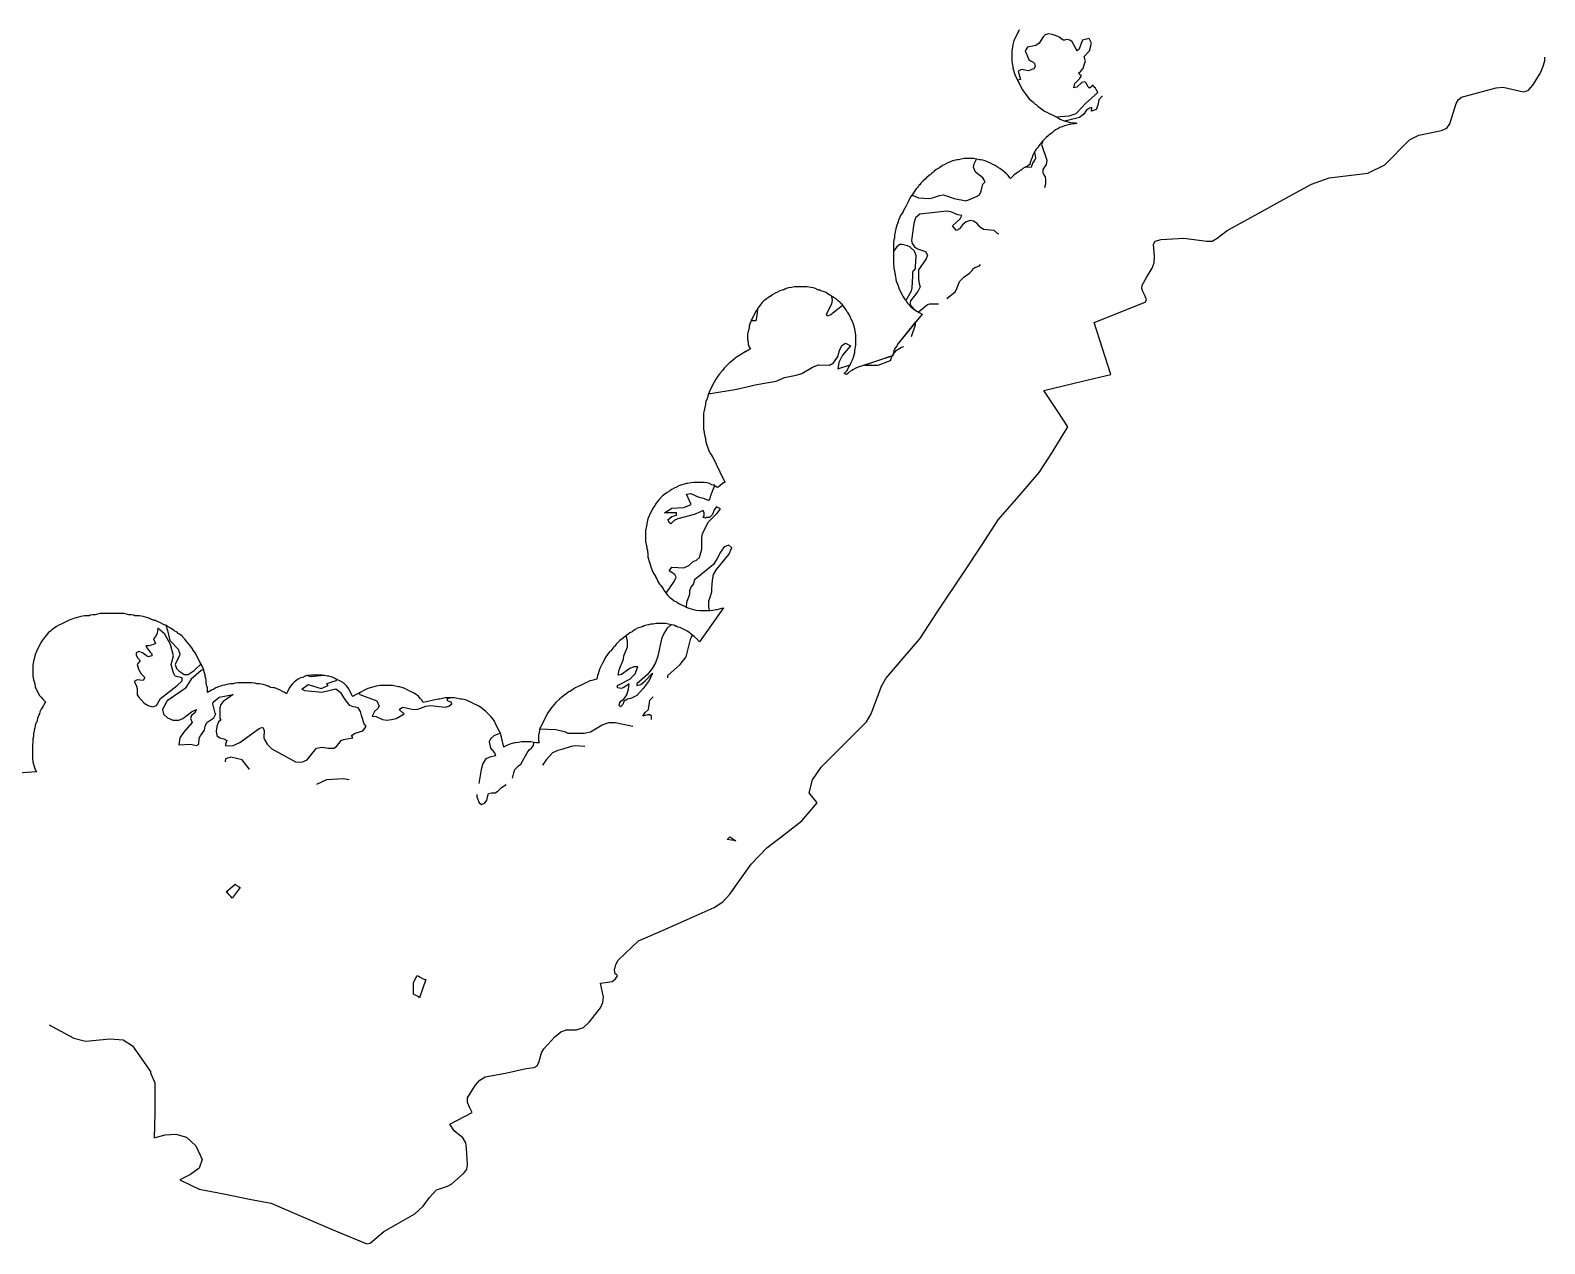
# Model space of a CAD drawing. Header units: metres. Extents: x 0 to 1325, y -1 to 773.
# Drawn here: x 158.11 to 183.96, y 135.17 to 155.89 of the extents above; entities that cross this region are included whole.
import ezdxf

# ---------------------------------------------------------------- set-up
doc = ezdxf.new("R2010")
doc.units = ezdxf.units.M

msp = doc.modelspace()

# ---------------------------------------------------------------- linework, layer by layer
at = {"layer": 'CUT'}
msp.add_lwpolyline([(174.99, 155.898), (174.97, 155.858), (174.95, 155.818), (174.93, 155.778), (174.91, 155.738), (174.89, 155.688), (174.88, 155.648), (174.88, 155.628), (174.87, 155.578), (174.86, 155.528), (174.86, 155.488), (174.86, 155.408), (174.86, 155.368), (174.87, 155.318), (174.88, 155.268), (174.88, 155.248), (174.89, 155.208), (174.9, 155.168), (174.92, 155.118), (174.94, 155.078), (174.96, 155.038), (174.98, 154.998), (175, 154.958), (175.02, 154.918), (175.04, 154.878), (175.06, 154.848), (175.12, 154.768), (175.16, 154.718), (175.19, 154.688), (175.23, 154.658), (175.24, 154.648), (175.25, 154.638), (175.26, 154.628), (175.28, 154.618), (175.31, 154.588), (175.35, 154.558), (175.39, 154.528), (175.42, 154.508), (175.46, 154.488), (175.5, 154.468), (175.54, 154.448), (175.62, 154.408), (175.66, 154.388), (175.69, 154.368), (175.74, 154.348), (175.8, 154.328), (175.84, 154.318), (175.9, 154.308), (175.93, 154.308), (175.95, 154.308), (175.97, 154.298), (175.93, 154.288), (175.91, 154.288), (175.86, 154.278), (175.84, 154.278), (175.76, 154.258), (175.72, 154.238), (175.68, 154.228), (175.65, 154.208), (175.61, 154.188), (175.58, 154.168), (175.56, 154.148), (175.55, 154.138), (175.52, 154.118), (175.48, 154.088), (175.45, 154.058), (175.39, 153.998), (175.35, 153.948), (175.32, 153.908), (175.31, 153.888), (175.3, 153.878), (175.28, 153.858), (175.26, 153.828), (175.24, 153.788), (175.22, 153.758), (175.21, 153.718), (175.19, 153.678), (175.19, 153.668), (175.18, 153.648), (175.17, 153.608), (175.17, 153.588), (175.16, 153.588), (175.13, 153.568), (175.09, 153.548), (175.05, 153.528), (175.02, 153.498), (175.01, 153.498), (174.99, 153.478), (174.98, 153.478), (174.97, 153.468), (174.94, 153.448), (174.9, 153.418), (174.87, 153.388), (174.86, 153.378), (174.84, 153.358), (174.83, 153.368), (174.8, 153.408), (174.77, 153.438), (174.74, 153.468), (174.7, 153.498), (174.66, 153.528), (174.62, 153.548), (174.61, 153.558), (174.58, 153.578), (174.54, 153.598), (174.5, 153.618), (174.46, 153.638), (174.41, 153.658), (174.37, 153.668), (174.33, 153.678), (174.31, 153.678), (174.26, 153.688), (174.21, 153.698), (174.17, 153.698), (174.09, 153.698), (174.05, 153.698), (174, 153.688), (173.95, 153.678), (173.93, 153.678), (173.85, 153.658), (173.8, 153.638), (173.76, 153.618), (173.72, 153.598), (173.68, 153.578), (173.65, 153.558), (173.62, 153.538), (173.61, 153.528), (173.57, 153.508), (173.53, 153.478), (173.53, 153.468), (173.51, 153.458), (173.5, 153.448), (173.49, 153.448), (173.48, 153.428), (173.47, 153.418), (173.46, 153.418), (173.45, 153.408), (173.44, 153.408), (173.44, 153.398), (173.41, 153.378), (173.38, 153.348), (173.35, 153.318), (173.33, 153.298), (173.32, 153.288), (173.31, 153.278), (173.29, 153.248), (173.28, 153.248), (173.27, 153.228), (173.26, 153.208), (173.23, 153.178), (173.17, 153.098), (173.16, 153.078), (173.14, 153.048), (173.11, 152.998), (173.09, 152.958), (173.05, 152.878), (173.03, 152.838), (173, 152.788), (173, 152.778), (172.97, 152.738), (172.95, 152.698), (172.93, 152.648), (172.92, 152.618), (172.9, 152.558), (172.89, 152.528), (172.87, 152.448), (172.86, 152.388), (172.86, 152.348), (172.86, 152.338), (172.85, 152.308), (172.84, 152.258), (172.84, 152.208), (172.84, 151.928), (172.84, 151.888), (172.85, 151.858), (172.85, 151.838), (172.85, 151.818), (172.86, 151.788), (172.86, 151.768), (172.87, 151.718), (172.87, 151.698), (172.88, 151.658), (172.88, 151.638), (172.89, 151.598), (172.91, 151.558), (172.91, 151.548), (172.92, 151.538), (172.92, 151.518), (172.93, 151.508), (172.94, 151.468), (172.96, 151.428), (172.98, 151.388), (173, 151.348), (173.02, 151.318), (173.04, 151.288), (173.06, 151.268), (173.08, 151.228), (173.11, 151.198), (173.14, 151.168), (173.19, 151.128), (173.23, 151.098), (173.25, 151.088), (173.28, 151.068), (173.33, 151.038), (172.92, 150.538), (172.9, 150.498), (172.87, 150.458), (172.85, 150.418), (172.84, 150.378), (172.83, 150.338), (172.83, 150.328), (172.24, 150.138), (172.2, 150.118), (172.16, 150.098), (172.13, 150.078), (172.09, 150.058), (172.06, 150.028), (172.04, 150.008), (172.02, 150.018), (172, 150.028), (172.02, 150.048), (172.05, 150.078), (172.07, 150.118), (172.09, 150.158), (172.1, 150.178), (172.12, 150.218), (172.14, 150.258), (172.16, 150.308), (172.17, 150.348), (172.18, 150.388), (172.18, 150.408), (172.19, 150.458), (172.2, 150.508), (172.2, 150.548), (172.2, 150.638), (172.2, 150.688), (172.19, 150.748), (172.18, 150.788), (172.17, 150.828), (172.16, 150.868), (172.14, 150.918), (172.12, 150.958), (172.1, 150.998), (172.08, 151.038), (172.06, 151.068), (172.05, 151.078), (172.03, 151.118), (172, 151.158), (171.97, 151.198), (171.94, 151.228), (171.93, 151.238), (171.9, 151.268), (171.87, 151.298), (171.83, 151.318), (171.8, 151.338), (171.75, 151.368), (171.74, 151.378), (171.73, 151.378), (171.69, 151.408), (171.64, 151.428), (171.6, 151.438), (171.59, 151.448), (171.57, 151.448), (171.56, 151.458), (171.55, 151.458), (171.51, 151.478), (171.47, 151.488), (171.43, 151.498), (171.37, 151.508), (171.32, 151.508), (171.19, 151.508), (171.15, 151.508), (171.1, 151.498), (171.05, 151.488), (171.01, 151.478), (170.99, 151.468), (170.98, 151.468), (170.97, 151.458), (170.95, 151.458), (170.94, 151.448), (170.9, 151.438), (170.86, 151.418), (170.82, 151.398), (170.78, 151.378), (170.75, 151.348), (170.74, 151.348), (170.72, 151.328), (170.71, 151.328), (170.7, 151.318), (170.67, 151.298), (170.63, 151.268), (170.6, 151.238), (170.56, 151.188), (170.53, 151.148), (170.52, 151.128), (170.5, 151.098), (170.47, 151.048), (170.45, 151.008), (170.43, 150.968), (170.41, 150.928), (170.39, 150.878), (170.38, 150.838), (170.38, 150.818), (170.37, 150.778), (170.36, 150.748), (170.35, 150.698), (170.35, 150.658), (170.35, 150.608), (170.36, 150.568), (170.36, 150.528), (170.38, 150.478), (170.4, 150.448), (170.38, 150.438), (170.36, 150.418), (170.35, 150.418), (170.32, 150.398), (170.31, 150.398), (170.28, 150.378), (170.23, 150.348), (170.2, 150.328), (170.18, 150.318), (170.14, 150.288), (170.13, 150.278), (170.08, 150.238), (170.04, 150.208), (169.95, 150.118), (169.92, 150.078), (169.88, 150.028), (169.87, 150.018), (169.84, 149.978), (169.83, 149.958), (169.81, 149.928), (169.78, 149.878), (169.76, 149.838), (169.74, 149.798), (169.72, 149.758), (169.7, 149.718), (169.69, 149.688), (169.68, 149.678), (169.68, 149.668), (169.68, 149.658), (169.67, 149.648), (169.67, 149.638), (169.67, 149.628), (169.66, 149.608), (169.66, 149.598), (169.65, 149.568), (169.64, 149.558), (169.63, 149.518), (169.63, 149.498), (169.62, 149.448), (169.61, 149.398), (169.6, 149.348), (169.6, 149.308), (169.6, 149.128), (169.6, 149.078), (169.61, 149.028), (169.61, 149.008), (169.62, 148.958), (169.63, 148.918), (169.63, 148.898), (169.64, 148.858), (169.65, 148.818), (169.67, 148.758), (169.69, 148.708), (169.71, 148.668), (169.74, 148.628), (169.74, 148.618), (169.75, 148.608), (169.94, 148.218), (169.96, 148.178), (169.96, 148.168), (169.95, 148.168), (169.94, 148.158), (169.89, 148.118), (169.85, 148.088), (169.84, 148.078), (169.82, 148.088), (169.78, 148.118), (169.74, 148.128), (169.7, 148.148), (169.66, 148.158), (169.61, 148.168), (169.57, 148.168), (169.47, 148.168), (169.43, 148.168), (169.38, 148.158), (169.33, 148.148), (169.31, 148.148), (169.23, 148.128), (169.18, 148.108), (169.14, 148.088), (169.1, 148.068), (169.06, 148.048), (169.03, 148.028), (169.02, 148.018), (168.98, 147.998), (168.94, 147.968), (168.9, 147.938), (168.84, 147.878), (168.81, 147.838), (168.78, 147.798), (168.76, 147.758), (168.75, 147.748), (168.73, 147.718), (168.71, 147.678), (168.69, 147.638), (168.67, 147.598), (168.65, 147.548), (168.63, 147.468), (168.63, 147.448), (168.62, 147.398), (168.61, 147.348), (168.61, 147.308), (168.61, 147.198), (168.61, 147.158), (168.62, 147.108), (168.63, 147.068), (168.63, 147.058), (168.63, 147.028), (168.64, 147.008), (168.64, 146.998), (168.65, 146.938), (168.65, 146.898), (168.66, 146.858), (168.67, 146.818), (168.68, 146.788), (168.7, 146.728), (168.71, 146.698), (168.73, 146.648), (168.75, 146.608), (168.78, 146.568), (168.78, 146.558), (168.81, 146.508), (168.82, 146.478), (168.85, 146.428), (168.87, 146.408), (168.89, 146.378), (168.91, 146.348), (168.92, 146.328), (168.95, 146.288), (168.99, 146.238), (169.02, 146.208), (169.06, 146.178), (169.1, 146.148), (169.14, 146.128), (169.15, 146.118), (169.18, 146.098), (169.22, 146.078), (169.26, 146.058), (169.3, 146.038), (169.35, 146.018), (169.43, 145.998), (169.47, 145.988), (169.53, 145.978), (169.58, 145.978), (169.67, 145.978), (169.71, 145.978), (169.76, 145.988), (169.81, 145.998), (169.83, 145.998), (169.87, 146.008), (169.91, 146.018), (169.94, 146.028), (169.53, 145.448), (169.51, 145.468), (169.5, 145.478), (169.44, 145.538), (169.39, 145.578), (169.35, 145.608), (169.32, 145.628), (169.28, 145.648), (169.24, 145.668), (169.2, 145.688), (169.16, 145.698), (169.15, 145.708), (169.13, 145.708), (169.12, 145.718), (169.11, 145.718), (169.09, 145.728), (169.05, 145.738), (169, 145.748), (168.95, 145.758), (168.91, 145.758), (168.83, 145.758), (168.79, 145.758), (168.74, 145.748), (168.7, 145.748), (168.66, 145.738), (168.62, 145.728), (168.59, 145.718), (168.58, 145.718), (168.57, 145.708), (168.55, 145.708), (168.54, 145.698), (168.51, 145.688), (168.47, 145.678), (168.43, 145.658), (168.39, 145.628), (168.38, 145.618), (168.34, 145.598), (168.31, 145.578), (168.27, 145.548), (168.26, 145.538), (168.21, 145.498), (168.17, 145.468), (168.11, 145.408), (168.08, 145.368), (168.07, 145.358), (168.05, 145.338), (168.04, 145.318), (168.01, 145.288), (168, 145.278), (167.99, 145.268), (167.96, 145.228), (167.93, 145.188), (167.91, 145.148), (167.89, 145.108), (167.87, 145.068), (167.85, 145.038), (167.83, 144.988), (167.82, 144.958), (167.8, 144.898), (167.79, 144.868), (167.78, 144.808), (167.77, 144.808), (167.73, 144.798), (167.69, 144.788), (167.66, 144.778), (167.62, 144.758), (167.59, 144.748), (167.53, 144.718), (167.51, 144.708), (167.49, 144.698), (167.45, 144.678), (167.42, 144.668), (167.37, 144.638), (167.37, 144.628), (167.35, 144.618), (167.32, 144.598), (167.31, 144.598), (167.28, 144.578), (167.24, 144.548), (167.23, 144.538), (167.18, 144.498), (167.14, 144.468), (167.08, 144.408), (167.05, 144.378), (167.01, 144.328), (166.98, 144.288), (166.95, 144.248), (166.93, 144.218), (166.91, 144.178), (166.89, 144.138), (166.87, 144.098), (166.85, 144.058), (166.83, 144.018), (166.81, 143.978), (166.8, 143.938), (166.79, 143.898), (166.78, 143.848), (166.78, 143.808), (166.78, 143.758), (166.79, 143.718), (166.77, 143.718), (166.75, 143.718), (166.7, 143.728), (166.65, 143.738), (166.61, 143.738), (166.53, 143.738), (166.49, 143.738), (166.44, 143.728), (166.39, 143.718), (166.37, 143.718), (166.33, 143.708), (166.29, 143.698), (166.24, 143.678), (166.2, 143.658), (166.19, 143.648), (166.16, 143.768), (166.15, 143.818), (166.14, 143.858), (166.13, 143.888), (166.11, 143.928), (166.09, 143.968), (166.07, 144.008), (166.05, 144.048), (166.03, 144.088), (166, 144.128), (165.97, 144.168), (165.94, 144.198), (165.91, 144.228), (165.88, 144.258), (165.83, 144.298), (165.79, 144.328), (165.76, 144.348), (165.72, 144.368), (165.68, 144.388), (165.64, 144.408), (165.6, 144.428), (165.55, 144.448), (165.51, 144.458), (165.47, 144.468), (165.45, 144.468), (165.4, 144.478), (165.35, 144.488), (165.31, 144.488), (165.23, 144.488), (165.19, 144.488), (165.14, 144.478), (165.09, 144.468), (165.07, 144.468), (164.81, 144.408), (164.79, 144.448), (164.76, 144.478), (164.73, 144.518), (164.7, 144.538), (164.66, 144.568), (164.62, 144.588), (164.54, 144.628), (164.5, 144.648), (164.45, 144.668), (164.41, 144.678), (164.39, 144.678), (164.34, 144.688), (164.29, 144.698), (164.25, 144.698), (164.12, 144.698), (164.07, 144.698), (164.01, 144.688), (163.97, 144.678), (163.93, 144.668), (163.87, 144.648), (163.82, 144.628), (163.79, 144.608), (163.75, 144.588), (163.67, 144.548), (163.62, 144.518), (163.61, 144.508), (163.6, 144.528), (163.58, 144.568), (163.56, 144.608), (163.54, 144.648), (163.51, 144.688), (163.48, 144.718), (163.45, 144.748), (163.41, 144.768), (163.37, 144.788), (163.33, 144.808), (163.29, 144.828), (163.24, 144.848), (163.2, 144.858), (163.18, 144.858), (163.13, 144.868), (163.08, 144.878), (163.04, 144.878), (162.95, 144.878), (162.9, 144.878), (162.84, 144.868), (162.8, 144.858), (162.76, 144.838), (162.72, 144.828), (162.68, 144.808), (162.64, 144.778), (162.61, 144.758), (162.58, 144.728), (162.55, 144.688), (162.53, 144.658), (162.51, 144.618), (162.49, 144.578), (162.48, 144.558), (162.45, 144.578), (162.41, 144.598), (162.37, 144.618), (162.33, 144.638), (162.28, 144.658), (162.25, 144.658), (162.21, 144.668), (162.19, 144.678), (162.17, 144.688), (162.16, 144.688), (162.12, 144.708), (162.08, 144.718), (162.02, 144.728), (161.99, 144.728), (161.97, 144.728), (161.94, 144.738), (161.89, 144.748), (161.85, 144.748), (161.69, 144.748), (161.65, 144.748), (161.6, 144.738), (161.57, 144.728), (161.55, 144.728), (161.52, 144.728), (161.46, 144.718), (161.42, 144.708), (161.38, 144.698), (161.32, 144.678), (161.27, 144.658), (161.24, 144.638), (161.2, 144.618), (161.13, 144.578), (161.13, 144.618), (161.13, 144.658), (161.12, 144.688), (161.11, 144.748), (161.11, 144.788), (161.1, 144.818), (161.09, 144.858), (161.09, 144.878), (161.08, 144.918), (161.06, 144.978), (161.04, 145.028), (161.02, 145.058), (161, 145.098), (160.98, 145.138), (160.96, 145.178), (160.95, 145.208), (160.92, 145.258), (160.9, 145.278), (160.88, 145.308), (160.88, 145.318), (160.86, 145.348), (160.83, 145.388), (160.82, 145.398), (160.78, 145.448), (160.75, 145.488), (160.69, 145.548), (160.65, 145.578), (160.63, 145.588), (160.61, 145.608), (160.6, 145.618), (160.57, 145.628), (160.56, 145.638), (160.5, 145.678), (160.45, 145.708), (160.41, 145.728), (160.37, 145.748), (160.33, 145.768), (160.29, 145.788), (160.26, 145.798), (160.25, 145.808), (160.24, 145.808), (160.23, 145.808), (160.22, 145.818), (160.21, 145.818), (160.2, 145.818), (160.18, 145.828), (160.17, 145.828), (160.16, 145.838), (160.11, 145.858), (160.03, 145.878), (159.97, 145.888), (159.92, 145.888), (159.91, 145.888), (159.89, 145.888), (159.87, 145.898), (159.86, 145.898), (159.83, 145.908), (159.82, 145.908), (159.8, 145.908), (159.79, 145.908), (159.75, 145.918), (159.7, 145.928), (159.66, 145.928), (159.34, 145.928), (159.3, 145.928), (159.25, 145.918), (159.21, 145.908), (159.2, 145.908), (159.18, 145.908), (159.17, 145.908), (159.14, 145.898), (159.13, 145.898), (159.11, 145.888), (159.09, 145.888), (159.08, 145.888), (159.03, 145.888), (158.97, 145.878), (158.89, 145.858), (158.86, 145.848), (158.83, 145.838), (158.77, 145.818), (158.71, 145.788), (158.63, 145.748), (158.59, 145.728), (158.55, 145.708), (158.51, 145.678), (158.47, 145.648), (158.46, 145.638), (158.45, 145.628), (158.41, 145.598), (158.38, 145.558), (158.35, 145.518), (158.33, 145.498), (158.31, 145.468), (158.29, 145.438), (158.27, 145.398), (158.25, 145.358), (158.23, 145.318), (158.21, 145.278), (158.19, 145.228), (158.16, 145.108), (158.15, 145.048), (158.15, 144.998), (158.15, 144.908), (158.15, 144.858), (158.16, 144.798), (158.17, 144.768), (158.18, 144.728), (158.19, 144.678), (158.2, 144.648), (158.22, 144.608), (158.24, 144.568), (158.26, 144.528), (158.29, 144.498), (158.32, 144.468), (158.35, 144.438), (158.37, 144.418), (158.36, 144.408), (158.33, 144.358), (158.32, 144.348), (158.32, 144.338), (158.29, 144.298), (158.27, 144.248), (158.26, 144.218), (158.25, 144.198), (158.25, 144.188), (158.24, 144.178), (158.24, 144.158), (158.23, 144.148), (158.23, 144.138), (158.22, 144.108), (158.22, 144.098), (158.21, 144.068), (158.2, 144.058), (158.19, 144.018), (158.19, 143.998), (158.18, 143.978), (158.17, 143.938), (158.17, 143.908), (158.16, 143.888), (158.16, 143.868), (158.16, 143.838), (158.16, 143.828), (158.15, 143.788), (158.14, 143.628), (158.14, 143.598), (158.14, 143.508), (158.14, 143.458), (158.15, 143.398), (158.16, 143.358), (158.17, 143.318), (158.19, 143.268), (158.21, 143.228), (157.82, 143.198)], dxfattribs=at)
for points in [[(170, 142.068), (170.03, 142.098), (170.05, 142.118), (170.15, 142.048), (170, 142.068)], [(161.45, 141.178), (161.6, 141.308), (161.62, 141.288), (161.66, 141.268), (161.69, 141.248), (161.55, 141.068), (161.53, 141.098), (161.5, 141.128), (161.47, 141.158), (161.45, 141.178)], [(164.71, 139.748), (164.73, 139.738), (164.76, 139.718), (164.8, 139.698), (164.84, 139.678), (164.86, 139.678), (164.75, 139.368), (164.73, 139.388), (164.69, 139.408), (164.65, 139.428), (164.65, 139.628), (164.71, 139.748)]]:
    msp.add_lwpolyline(points, close=True, dxfattribs=at)
at = {"layer": 'SCORE'}
for points in [[(176.25, 154.948), (176.19, 154.898), (176.16, 154.928), (176.14, 154.978), (176.11, 155.008), (176.06, 154.998), (175.97, 154.918), (175.92, 154.908), (175.94, 154.978), (176.02, 155.058), (176.05, 155.118), (176.03, 155.128), (176, 155.158), (176.04, 155.188), (176.08, 155.238), (176.1, 155.298), (176.12, 155.368), (176.11, 155.388), (176.11, 155.398), (176.1, 155.438), (176.19, 155.538), (176.22, 155.668), (176.18, 155.748), (176.07, 155.718), (176.05, 155.678), (176.01, 155.568), (175.98, 155.538), (175.96, 155.568), (175.89, 155.688), (175.85, 155.718), (175.8, 155.728), (175.76, 155.718), (175.74, 155.718), (175.67, 155.768), (175.61, 155.798), (175.55, 155.818), (175.49, 155.828), (175.43, 155.808), (175.4, 155.778), (175.33, 155.668), (175.27, 155.628), (175.13, 155.598), (175.09, 155.538), (175.15, 155.388), (175.18, 155.368), (175.22, 155.348), (175.25, 155.318), (175.26, 155.268), (175.24, 155.228), (175.14, 155.198), (175.03, 155.218), (174.97, 155.188), (175.01, 155.048), (174.96, 155.038), (174.98, 154.998), (175, 154.958), (175.02, 154.918), (175.04, 154.878), (175.06, 154.848), (175.12, 154.768), (175.16, 154.718), (175.19, 154.688), (175.23, 154.658), (175.24, 154.648), (175.25, 154.638), (175.26, 154.628), (175.28, 154.618), (175.31, 154.588), (175.35, 154.558), (175.39, 154.528), (175.42, 154.508), (175.46, 154.488), (175.5, 154.468), (175.54, 154.448), (175.62, 154.408), (175.84, 154.428), (175.96, 154.468), (176.06, 154.568), (176.12, 154.638), (176.33, 154.828), (176.31, 154.868), (176.29, 154.898), (176.27, 154.918), (176.25, 154.948)], [(183.96, 155.368), (183.96, 155.428)], [(183.76, 154.948), (183.88, 155.148)], [(183.88, 155.148), (183.93, 155.258)], [(183.93, 155.258), (183.96, 155.368)], [(182.96, 154.858), (183.13, 154.908)], [(183.13, 154.908), (183.25, 154.918)], [(183.25, 154.918), (183.6, 154.838)], [(183.68, 154.858), (183.76, 154.948)], [(176.41, 154.758), (176.4, 154.758), (176.35, 154.698), (176.33, 154.608), (176.3, 154.538), (176.22, 154.508), (176.23, 154.568), (176.19, 154.558), (176.13, 154.518), (176.09, 154.458), (176.02, 154.398), (175.77, 154.338), (175.8, 154.328), (175.84, 154.318), (175.9, 154.308), (175.93, 154.308), (175.95, 154.308), (175.97, 154.298), (175.93, 154.288), (175.91, 154.288), (175.86, 154.278), (175.84, 154.278), (175.76, 154.258), (175.72, 154.238), (175.68, 154.228), (175.65, 154.208), (175.61, 154.188), (175.58, 154.168), (175.56, 154.148), (175.55, 154.138), (175.52, 154.118), (175.48, 154.088), (175.45, 154.058), (175.4, 154.008), (175.39, 153.998), (175.37, 153.938), (175.46, 153.668), (175.45, 153.598), (175.39, 153.508), (175.39, 153.458), (175.41, 153.418), (175.43, 153.388), (175.44, 153.338), (175.44, 153.258), (175.42, 153.198)], [(182.34, 154.288), (182.45, 154.638)], [(182.45, 154.638), (182.49, 154.708)], [(182.49, 154.708), (182.54, 154.748)], [(182.54, 154.748), (182.96, 154.858)], [(183.6, 154.838), (183.68, 154.858)], [(181.65, 154.018), (181.81, 154.098)], [(181.81, 154.098), (182.2, 154.178)], [(182.2, 154.178), (182.29, 154.218)], [(182.29, 154.218), (182.34, 154.288)], [(181.23, 153.588), (181.65, 154.018)], [(173.95, 153.678), (173.93, 153.678), (173.85, 153.658), (173.8, 153.638), (173.76, 153.618), (173.72, 153.598), (173.68, 153.578), (173.65, 153.558), (173.62, 153.538), (173.61, 153.528), (173.57, 153.508), (173.53, 153.478), (173.53, 153.468), (173.51, 153.458), (173.5, 153.448), (173.49, 153.448), (173.48, 153.428), (173.47, 153.418), (173.46, 153.418), (173.45, 153.408), (173.44, 153.408), (173.44, 153.398), (173.41, 153.378), (173.38, 153.348), (173.35, 153.318), (173.33, 153.298), (173.32, 153.288), (173.31, 153.278), (173.29, 153.248), (173.28, 153.248), (173.27, 153.228), (173.26, 153.208), (173.23, 153.178), (173.17, 153.098), (173.16, 153.078), (173.18, 153.068), (173.27, 153.028), (173.45, 153.018), (173.51, 153.028), (173.63, 153.068), (173.69, 153.078), (173.73, 153.068), (173.88, 153.018), (174.08, 152.978), (174.26, 153.048), (174.31, 153.078), (174.34, 153.138), (174.37, 153.258), (174.41, 153.298), (174.37, 153.368), (174.24, 153.468), (174.21, 153.548), (174.22, 153.608), (174.26, 153.688), (174.21, 153.698), (174.17, 153.698), (174.09, 153.698), (174.05, 153.698), (174, 153.688), (173.95, 153.678)], [(175.21, 153.718), (175.19, 153.678), (175.19, 153.668), (175.18, 153.648), (175.17, 153.608), (175.17, 153.588), (175.16, 153.588), (175.13, 153.568), (175.09, 153.548), (175.2, 153.558), (175.22, 153.618), (175.25, 153.658), (175.27, 153.708), (175.26, 153.778), (175.25, 153.808), (175.24, 153.788), (175.22, 153.758), (175.21, 153.718)], [(180.94, 153.448), (181.23, 153.588)], [(179.98, 153.258), (180.28, 153.368)], [(180.28, 153.368), (180.94, 153.448)], [(179.55, 153.028), (179.98, 153.258)], [(179.07, 152.758), (179.55, 153.028)], [(174.64, 152.408), (174.62, 152.418), (174.56, 152.468), (174.38, 152.488), (174.32, 152.528), (174.27, 152.588), (174.21, 152.628), (174.15, 152.638), (174.08, 152.618), (174.02, 152.568), (173.97, 152.498), (173.92, 152.468), (173.85, 152.548), (173.98, 152.668), (174.01, 152.728), (173.94, 152.738), (173.82, 152.788), (173.75, 152.798), (173.29, 152.748), (173.22, 152.688), (173.19, 152.588), (173.15, 152.298), (173.16, 152.248), (173.2, 152.188), (173.25, 152.158), (173.39, 152.108), (173.42, 152.048), (173.4, 151.988), (173.27, 151.798), (173.27, 151.718), (173.27, 151.638), (173.28, 151.558), (173.3, 151.508), (173.26, 151.428), (173.13, 151.268), (173.12, 151.208), (173.16, 151.158), (173.19, 151.128), (173.25, 151.088), (173.27, 151.078), (173.42, 151.208), (173.46, 151.218), (173.6, 151.218), (173.61, 151.218)], [(178.54, 152.468), (179.07, 152.758)], [(177.28, 152.238), (177.31, 152.288)], [(177.31, 152.288), (177.41, 152.318)], [(177.41, 152.318), (177.8, 152.338)], [(177.8, 152.338), (178.19, 152.288)], [(178.19, 152.288), (178.28, 152.288)], [(178.28, 152.288), (178.37, 152.338)], [(178.37, 152.338), (178.54, 152.468)], [(173.22, 151.848), (173.23, 152.038), (173.2, 152.118), (173.12, 152.188), (173.08, 152.208), (172.99, 152.228), (172.95, 152.228), (172.9, 152.188), (172.84, 152.118), (172.84, 151.928), (172.84, 151.888), (172.85, 151.858), (172.85, 151.838), (172.85, 151.818), (172.86, 151.788), (172.86, 151.768), (172.87, 151.718), (172.87, 151.698), (172.88, 151.658), (172.88, 151.638), (172.89, 151.598), (172.91, 151.558), (172.91, 151.548), (172.92, 151.538), (172.92, 151.518), (172.93, 151.508), (172.94, 151.468), (172.96, 151.428), (172.98, 151.388), (173, 151.348), (173.02, 151.318), (173.04, 151.288), (173.06, 151.278), (173.15, 151.438), (173.16, 151.488), (173.17, 151.688), (173.17, 151.728), (173.17, 151.758), (173.18, 151.778), (173.2, 151.798), (173.22, 151.818), (173.22, 151.848)], [(177.3, 152.028), (177.28, 152.238)], [(177.29, 151.918), (177.3, 152.028)], [(173.93, 151.488), (173.97, 151.598), (174.05, 151.678), (174.14, 151.738), (174.18, 151.778), (174.2, 151.818), (174.23, 151.838), (174.31, 151.868), (174.33, 151.888)], [(177.16, 151.668), (177.26, 151.828)], [(177.26, 151.828), (177.29, 151.918)], [(177.08, 151.478), (177.09, 151.538)], [(177.09, 151.538), (177.11, 151.578)], [(177.11, 151.578), (177.16, 151.668)], [(171.56, 150.178), (171.75, 150.168), (171.82, 150.208), (171.89, 150.318), (171.92, 150.418), (171.96, 150.508), (172.02, 150.548), (172.11, 150.498), (171.97, 150.338), (171.91, 150.218), (171.89, 150.108), (172.1, 150.178), (172.12, 150.218), (172.14, 150.258), (172.16, 150.308), (172.17, 150.348), (172.18, 150.388), (172.18, 150.408), (172.19, 150.458), (172.2, 150.508), (172.2, 150.548), (172.2, 150.638), (172.2, 150.688), (172.19, 150.748), (172.18, 150.788), (172.17, 150.828), (172.16, 150.868), (172.14, 150.918), (172.12, 150.958), (172.1, 150.998), (172.08, 151.038), (172.06, 151.068), (172.05, 151.078), (172.03, 151.118), (172, 151.158), (171.98, 151.188), (171.97, 151.188), (171.77, 151.028), (171.71, 151.008), (171.7, 151.038), (171.79, 151.218), (171.8, 151.278), (171.79, 151.338), (171.79, 151.348), (171.75, 151.368), (171.74, 151.378), (171.73, 151.378), (171.69, 151.408), (171.64, 151.428), (171.6, 151.438), (171.59, 151.448), (171.57, 151.448), (171.56, 151.458), (171.55, 151.458), (171.51, 151.478), (171.47, 151.488), (171.43, 151.498), (171.37, 151.508), (171.32, 151.508), (171.19, 151.508), (171.15, 151.508), (171.1, 151.498), (171.05, 151.488), (171.01, 151.478), (170.99, 151.468), (170.98, 151.468), (170.97, 151.458), (170.95, 151.458), (170.94, 151.448), (170.9, 151.438), (170.86, 151.418), (170.82, 151.398), (170.78, 151.378), (170.75, 151.348), (170.74, 151.348), (170.72, 151.328), (170.71, 151.328), (170.7, 151.318), (170.67, 151.298), (170.63, 151.268), (170.6, 151.238), (170.56, 151.188), (170.53, 151.148), (170.52, 151.138), (170.52, 151.128), (170.51, 151.018), (170.49, 150.928), (170.42, 150.928), (170.42, 150.948), (170.41, 150.928), (170.39, 150.878), (170.38, 150.838), (170.38, 150.818), (170.37, 150.778), (170.36, 150.748), (170.35, 150.698), (170.35, 150.658), (170.35, 150.608), (170.36, 150.568), (170.36, 150.528), (170.38, 150.478), (170.4, 150.448), (170.38, 150.438), (170.36, 150.418), (170.35, 150.418), (170.32, 150.398), (170.31, 150.398), (170.28, 150.378), (170.23, 150.348), (170.2, 150.328), (170.18, 150.318), (170.14, 150.288), (170.13, 150.278), (170.08, 150.238), (170.04, 150.208), (169.95, 150.118), (169.92, 150.078), (169.88, 150.028), (169.87, 150.018), (169.84, 149.978), (169.83, 149.958), (169.81, 149.928), (169.78, 149.878), (169.76, 149.838), (169.74, 149.798), (169.72, 149.758), (169.7, 149.718), (169.69, 149.688), (169.72, 149.688), (170.17, 149.758), (170.51, 149.838), (170.84, 149.898), (170.98, 149.958), (171.18, 149.998), (171.28, 150.028), (171.46, 150.138), (171.56, 150.178)], [(173.75, 151.308), (173.9, 151.428), (173.93, 151.488)], [(177.1, 151.428), (177.08, 151.478)], [(177.14, 151.348), (177.1, 151.428)], [(177.16, 151.288), (177.14, 151.348)], [(177.14, 151.248), (177.16, 151.288)], [(176.27, 150.898), (177.14, 151.248)], [(173.15, 150.658), (173.22, 150.858), (173.22, 150.908), (172.92, 150.538), (172.9, 150.498)], [(176.55, 150.008), (176.27, 150.898)], [(172.9, 150.498), (172.87, 150.458), (172.85, 150.418), (172.84, 150.378), (172.83, 150.338), (172.89, 150.418), (172.98, 150.478), (173.02, 150.488)], [(172.58, 150.168), (172.79, 150.248), (172.82, 150.328), (172.35, 150.168), (172.58, 150.168)], [(176.07, 149.898), (176.55, 150.008)], [(175.41, 149.738), (176.07, 149.898)], [(175.65, 149.378), (175.41, 149.738)], [(175.82, 149.118), (175.65, 149.378)], [(175.55, 148.678), (175.82, 149.118)], [(175.33, 148.338), (175.55, 148.678)], [(169.48, 146.838), (169.53, 146.888), (169.57, 147.028), (169.57, 147.228), (169.58, 147.288), (169.68, 147.488), (169.84, 147.648), (169.89, 147.718), (169.82, 147.748), (169.78, 147.698), (169.75, 147.618), (169.7, 147.568), (169.67, 147.568), (169.65, 147.568), (169.63, 147.558), (169.59, 147.568), (169.61, 147.598), (169.61, 147.648), (169.59, 147.688), (169.55, 147.668), (169.44, 147.618), (169.16, 147.548), (169.1, 147.518), (169.04, 147.458), (169.02, 147.478), (168.99, 147.528), (169.06, 147.588), (169.1, 147.598), (169.14, 147.608), (169.14, 147.648), (168.93, 147.648), (169.06, 147.728), (169.26, 147.738), (169.39, 147.788), (169.31, 147.968), (169.38, 147.978), (169.52, 147.918), (169.6, 147.898), (169.62, 147.888), (169.66, 147.868), (169.7, 147.868), (169.72, 147.918), (169.72, 147.928), (169.75, 148.018), (169.76, 148.038), (169.78, 148.088), (169.79, 148.118), (169.78, 148.118), (169.74, 148.128), (169.7, 148.148), (169.66, 148.158), (169.61, 148.168), (169.57, 148.168), (169.47, 148.168), (169.43, 148.168), (169.38, 148.158), (169.33, 148.148), (169.31, 148.148), (169.23, 148.128), (169.18, 148.108), (169.14, 148.088), (169.1, 148.068), (169.06, 148.048), (169.03, 148.028), (169.02, 148.018), (168.98, 147.998), (168.94, 147.968), (168.9, 147.938), (168.84, 147.878), (168.81, 147.838), (168.78, 147.798), (168.76, 147.758), (168.75, 147.748), (168.73, 147.718), (168.71, 147.678), (168.69, 147.638), (168.67, 147.598), (168.65, 147.548), (168.63, 147.468), (168.63, 147.448), (168.62, 147.398), (168.61, 147.348), (168.61, 147.308), (168.61, 147.198), (168.61, 147.158), (168.62, 147.108), (168.63, 147.068), (168.63, 147.058), (168.63, 147.028), (168.64, 147.008), (168.64, 146.998), (168.65, 146.938), (168.65, 146.898), (168.66, 146.858), (168.67, 146.818), (168.68, 146.788), (168.7, 146.728), (168.71, 146.698), (168.73, 146.648), (168.75, 146.608), (168.78, 146.568), (168.78, 146.558), (168.81, 146.508), (168.82, 146.478), (168.85, 146.428), (168.87, 146.408), (168.89, 146.378), (168.91, 146.348), (168.92, 146.328), (168.95, 146.288), (168.96, 146.278), (169.1, 146.478), (169.13, 146.548), (169.11, 146.598), (169.01, 146.658), (169.06, 146.718), (169.26, 146.708), (169.35, 146.748), (169.42, 146.818), (169.48, 146.838)], [(174.99, 147.938), (175.33, 148.338)], [(174.63, 147.528), (174.99, 147.938)], [(174.35, 147.098), (174.63, 147.528)], [(169.82, 146.678), (170.03, 146.938), (170.08, 147.048), (170.03, 147.098), (169.95, 147.068), (169.89, 146.978), (169.83, 146.868), (169.77, 146.768), (169.44, 146.498), (169.43, 146.438), (169.38, 146.378), (169.36, 146.318), (169.36, 146.258), (169.35, 146.218), (169.33, 146.178), (169.31, 146.118), (169.3, 146.038), (169.35, 146.018), (169.43, 145.998), (169.47, 145.988), (169.53, 145.978), (169.58, 145.978), (169.67, 145.978), (169.7, 145.978), (169.69, 146.038), (169.69, 146.088), (169.69, 146.148), (169.71, 146.208), (169.74, 146.298), (169.74, 146.348), (169.75, 146.498), (169.77, 146.598), (169.82, 146.678)], [(174.06, 146.658), (174.35, 147.098)], [(173.6, 145.968), (174.06, 146.658)], [(173.29, 145.498), (173.6, 145.968)], [(160.13, 145.378), (160.08, 145.378), (160.1, 145.338), (160.13, 145.298), (160.15, 145.268), (160.18, 145.238), (160.18, 145.208), (160.12, 145.188), (160.07, 145.218), (160.02, 145.258), (159.96, 145.278), (159.91, 145.258), (159.91, 145.218), (159.94, 145.168), (159.98, 145.128), (159.93, 145.058), (159.95, 144.978), (160, 144.898), (160.06, 144.838), (160.03, 144.788), (159.93, 144.798), (159.88, 144.768), (159.9, 144.728), (159.92, 144.688), (159.93, 144.648), (159.93, 144.538), (159.95, 144.508), (160.05, 144.398), (160.12, 144.358), (160.19, 144.338), (160.26, 144.358), (160.33, 144.478), (160.61, 144.698), (160.7, 144.778), (160.7, 144.828), (160.58, 144.858), (160.55, 144.918), (160.51, 145.058), (160.55, 145.208), (160.5, 145.398), (160.4, 145.578), (160.28, 145.678), (160.27, 145.588), (160.24, 145.538), (160.21, 145.498), (160.24, 145.418), (160.21, 145.398), (160.17, 145.388), (160.13, 145.378)], [(160.64, 144.948), (160.69, 144.918), (160.73, 144.888), (160.8, 144.888), (160.9, 144.958), (161.02, 145.068), (161, 145.098), (160.98, 145.138), (160.96, 145.178), (160.95, 145.208), (160.92, 145.258), (160.9, 145.278), (160.88, 145.308), (160.88, 145.318), (160.86, 145.348), (160.83, 145.388), (160.82, 145.398), (160.78, 145.448), (160.75, 145.488), (160.69, 145.548), (160.65, 145.578), (160.63, 145.588), (160.61, 145.608), (160.6, 145.618), (160.57, 145.628), (160.56, 145.638), (160.5, 145.678), (160.45, 145.708), (160.42, 145.728), (160.45, 145.638), (160.49, 145.468), (160.63, 145.318), (160.66, 145.238), (160.65, 145.208), (160.6, 145.108), (160.58, 145.058), (160.6, 144.988), (160.64, 144.948)], [(168.99, 144.828), (168.99, 144.868), (169.2, 145.058), (169.3, 145.188), (169.38, 145.508), (169.41, 145.558), (169.39, 145.578), (169.35, 145.608), (169.32, 145.628), (169.28, 145.648), (169.24, 145.668), (169.2, 145.688), (169.16, 145.698), (169.15, 145.708), (169.13, 145.708), (169.12, 145.718), (169.11, 145.718), (169.09, 145.728), (169.05, 145.738), (169.04, 145.738), (168.98, 145.678), (168.92, 145.588), (168.88, 145.498), (168.82, 145.198), (168.78, 145.088), (168.72, 144.988), (168.64, 144.888), (168.46, 144.728), (168.46, 144.698), (168.53, 144.718), (168.6, 144.778), (168.73, 144.908), (168.67, 144.788), (168.57, 144.648), (168.46, 144.528), (168.36, 144.478), (168.3, 144.468), (168.27, 144.448), (168.24, 144.428), (168.22, 144.378), (168.18, 144.338), (168.16, 144.358), (168.17, 144.408), (168.19, 144.438), (168.24, 144.468), (168.29, 144.538), (168.32, 144.638), (168.33, 144.728), (168.24, 144.668), (168.19, 144.648), (168.13, 144.658), (168.13, 144.698), (168.34, 144.808), (168.43, 144.898), (168.48, 145.018), (168.41, 145.018), (168.34, 144.988), (168.2, 144.888), (168.14, 144.878), (168.16, 144.968), (168.23, 145.148), (168.24, 145.208), (168.3, 145.358), (168.3, 145.458), (168.28, 145.558), (168.27, 145.548), (168.26, 145.538), (168.21, 145.498), (168.17, 145.468), (168.11, 145.408), (168.08, 145.368), (168.07, 145.358), (168.05, 145.338), (168.04, 145.318), (168.01, 145.288), (168, 145.278), (167.99, 145.268), (167.96, 145.228), (167.93, 145.188), (167.91, 145.148), (167.89, 145.108), (167.87, 145.068), (167.85, 145.038), (167.83, 144.988), (167.82, 144.958), (167.8, 144.898), (167.79, 144.868), (167.78, 144.808), (167.77, 144.808), (167.73, 144.798), (167.69, 144.788), (167.66, 144.778), (167.62, 144.758), (167.59, 144.748), (167.53, 144.718), (167.51, 144.708), (167.49, 144.698), (167.45, 144.678), (167.42, 144.668), (167.37, 144.638), (167.37, 144.628), (167.35, 144.618), (167.32, 144.598), (167.31, 144.598), (167.28, 144.578), (167.24, 144.548), (167.23, 144.538), (167.18, 144.498), (167.14, 144.468), (167.08, 144.408), (167.05, 144.378), (167.01, 144.328), (166.98, 144.288), (166.95, 144.248), (166.93, 144.218), (166.91, 144.178), (166.89, 144.138), (166.87, 144.098), (166.85, 144.058), (166.83, 144.018), (166.81, 143.978), (166.8, 143.958), (167.08, 143.948), (167.24, 143.908), (167.26, 143.898), (167.28, 143.888), (167.56, 143.888), (167.67, 143.908), (167.87, 144.028), (167.98, 144.068), (168.09, 144.068)], [(173.01, 145.168), (173.29, 145.498)], [(172.71, 144.818), (173.01, 145.168)], [(160.64, 144.108), (160.71, 144.138), (160.86, 144.248), (160.94, 144.288), (160.91, 144.228), (160.86, 144.188), (160.84, 144.138), (160.87, 144.068), (160.72, 143.898), (160.66, 143.808), (160.64, 143.688), (160.84, 143.698), (160.94, 143.678), (160.98, 143.698), (160.99, 143.798), (161.01, 143.838), (161.08, 143.938), (161.09, 144.008), (161.12, 144.068), (161.24, 144.148), (161.27, 144.218), (161.26, 144.228), (161.22, 144.388), (161.23, 144.418), (161.33, 144.498), (161.57, 144.548), (161.4, 144.428), (161.36, 144.378), (161.34, 144.318), (161.34, 144.228), (161.34, 144.138), (161.36, 144.108), (161.32, 144.078), (161.29, 143.998), (161.28, 143.918), (161.29, 143.848), (161.34, 143.808), (161.41, 143.788), (161.46, 143.758), (161.44, 143.698), (161.44, 143.668), (161.57, 143.678), (161.68, 143.728), (162.01, 143.968), (162.07, 143.988), (162.1, 143.938), (162.09, 143.808), (162.11, 143.768), (162.15, 143.698), (162.23, 143.618), (162.63, 143.398), (162.74, 143.388), (162.83, 143.428), (162.99, 143.628), (163.09, 143.648), (163.19, 143.628), (163.29, 143.628), (163.33, 143.658), (163.41, 143.758), (163.45, 143.778), (163.58, 143.798), (163.61, 143.808), (163.59, 143.848), (163.65, 143.888), (163.78, 143.928), (163.84, 143.998), (163.8, 144.058), (163.78, 144.118), (163.76, 144.188), (163.74, 144.258), (163.7, 144.318), (163.66, 144.328), (163.62, 144.338), (163.56, 144.358), (163.48, 144.458), (163.41, 144.568), (163.32, 144.638), (163.08, 144.578), (162.79, 144.608), (162.74, 144.638), (162.85, 144.718), (163.07, 144.648), (163.19, 144.698), (163.16, 144.728), (163.21, 144.748), (163.27, 144.768), (163.33, 144.788), (163.33, 144.808), (163.29, 144.828), (163.24, 144.848), (163.2, 144.858), (163.18, 144.858), (163.13, 144.868), (163.11, 144.868), (162.9, 144.848), (162.82, 144.868), (162.8, 144.858), (162.76, 144.838), (162.72, 144.828), (162.68, 144.808), (162.64, 144.778), (162.61, 144.758), (162.58, 144.728), (162.55, 144.688), (162.53, 144.658), (162.51, 144.618), (162.49, 144.578), (162.48, 144.558), (162.45, 144.578), (162.41, 144.598), (162.37, 144.618), (162.33, 144.638), (162.28, 144.658), (162.25, 144.658), (162.21, 144.668), (162.19, 144.678), (162.17, 144.688), (162.16, 144.688), (162.12, 144.708), (162.08, 144.718), (162.02, 144.728), (161.99, 144.728), (161.97, 144.728), (161.94, 144.738), (161.89, 144.748), (161.85, 144.748), (161.69, 144.748), (161.65, 144.748), (161.6, 144.738), (161.57, 144.728), (161.55, 144.728), (161.52, 144.728), (161.46, 144.718), (161.42, 144.708), (161.38, 144.698), (161.32, 144.678), (161.27, 144.658), (161.24, 144.638), (161.2, 144.618), (161.13, 144.578), (161.13, 144.618), (161.13, 144.658), (161.12, 144.688), (161.11, 144.748), (161.11, 144.788), (161.1, 144.818), (161.09, 144.858), (161.09, 144.878), (161.08, 144.918), (161.06, 144.978), (161.02, 144.958), (160.85, 144.808), (160.75, 144.648), (160.44, 144.438), (160.36, 144.288), (160.38, 144.208), (160.45, 144.148), (160.54, 144.108), (160.64, 144.108)], [(172.64, 144.688), (172.71, 144.818)], [(164.19, 144.108), (164.27, 144.118), (164.35, 144.138), (164.49, 144.218), (164.47, 144.228), (164.4, 144.288), (164.46, 144.328), (164.52, 144.318), (164.64, 144.288), (164.72, 144.298), (164.86, 144.348), (164.94, 144.358), (165.19, 144.328), (165.25, 144.348), (165.3, 144.388), (165.29, 144.418), (165.23, 144.438), (165.23, 144.478), (165.27, 144.488), (165.23, 144.488), (165.19, 144.488), (165.14, 144.478), (165.09, 144.468), (165.07, 144.468), (164.81, 144.408), (164.79, 144.448), (164.76, 144.478), (164.73, 144.518), (164.7, 144.538), (164.66, 144.568), (164.62, 144.588), (164.54, 144.628), (164.5, 144.648), (164.45, 144.668), (164.41, 144.678), (164.39, 144.678), (164.34, 144.688), (164.29, 144.698), (164.25, 144.698), (164.12, 144.698), (164.07, 144.698), (164.01, 144.688), (163.97, 144.678), (163.93, 144.668), (163.87, 144.648), (163.82, 144.628), (163.79, 144.608), (163.75, 144.588), (163.72, 144.568), (163.73, 144.548), (164.02, 144.438), (164.06, 144.348), (164.04, 144.308), (163.98, 144.258), (163.94, 144.178), (164.01, 144.168), (164.12, 144.118), (164.19, 144.108)], [(172.46, 144.218), (172.64, 144.688)], [(168.71, 144.118), (168.71, 144.178), (168.68, 144.198), (168.64, 144.198), (168.56, 144.178), (168.6, 144.238), (168.66, 144.288), (168.68, 144.448), (168.74, 144.508)], [(168.09, 144.068), (168.39, 144.008)], [(172.04, 143.738), (172.38, 144.078)], [(172.38, 144.078), (172.46, 144.218)], [(166.34, 143.118), (166.36, 143.208), (166.38, 143.268), (166.41, 143.298), (166.44, 143.328), (166.48, 143.358), (166.59, 143.548), (166.63, 143.608), (166.66, 143.628), (166.69, 143.668), (166.71, 143.728), (166.7, 143.728), (166.65, 143.738), (166.61, 143.738), (166.53, 143.738), (166.49, 143.738), (166.44, 143.728), (166.39, 143.718), (166.37, 143.718), (166.33, 143.708), (166.29, 143.698), (166.24, 143.678), (166.2, 143.658), (166.19, 143.648), (166.16, 143.768), (166.15, 143.818), (166.14, 143.858), (166.13, 143.878), (166.09, 143.868), (166.02, 143.838), (165.96, 143.788), (165.94, 143.738), (165.96, 143.628), (166.03, 143.548), (166.05, 143.498), (165.95, 143.478), (165.88, 143.448)], [(167.57, 143.658), (167.42, 143.668), (167.34, 143.658), (167.18, 143.608), (167.11, 143.588), (167.02, 143.548), (166.91, 143.428), (166.85, 143.338)], [(171.61, 143.308), (172.04, 143.738)], [(161.84, 143.278), (161.72, 143.428), (161.53, 143.478), (161.44, 143.448), (161.43, 143.398)], [(161.84, 143.268), (161.84, 143.278)], [(165.88, 143.448), (165.83, 143.368), (165.8, 143.268), (165.76, 143.028)], [(171.46, 143.088), (171.61, 143.308)], [(163.55, 143.088), (163.45, 143.108), (163.16, 143.088), (162.99, 143.008)], [(165.73, 142.838), (165.73, 142.798), (165.77, 142.698), (165.81, 142.668), (165.86, 142.688), (165.9, 142.738), (165.91, 142.798), (165.93, 142.858), (165.98, 142.868), (166.04, 142.868), (166.09, 142.898), (166.15, 142.958), (166.23, 143.008)], [(171.4, 142.868), (171.46, 143.088)], [(171.54, 142.698), (171.4, 142.868)], [(171.28, 142.388), (171.54, 142.698)], [(170.97, 142.148), (171.28, 142.388)], [(170.68, 141.928), (170.97, 142.148)], [(170.41, 141.648), (170.68, 141.928)], [(170.05, 141.138), (170.41, 141.648)], [(169.78, 140.908), (169.93, 141.008)], [(169.93, 141.008), (170.05, 141.138)], [(168.9, 140.518), (169.37, 140.728)], [(169.37, 140.728), (169.78, 140.908)], [(168.49, 140.338), (168.9, 140.518)], [(168.14, 140.008), (168.49, 140.338)], [(168.08, 139.838), (168.1, 139.938)], [(168.1, 139.938), (168.14, 140.008)], [(167.84, 139.618), (168.04, 139.648)], [(167.89, 139.378), (167.84, 139.618)], [(168.04, 139.648), (168.09, 139.688)], [(168.09, 139.778), (168.08, 139.838)], [(168.12, 139.758), (168.09, 139.778)], [(168.09, 139.688), (168.13, 139.738)], [(168.13, 139.738), (168.12, 139.758)], [(167.88, 139.288), (167.89, 139.378)], [(167.65, 138.958), (167.84, 139.198)], [(167.84, 139.198), (167.88, 139.288)], [(158.43, 138.908), (158.48, 138.878)], [(158.48, 138.878), (158.85, 138.678)], [(167.43, 138.818), (167.55, 138.858)], [(167.55, 138.858), (167.65, 138.958)], [(158.85, 138.678), (159.05, 138.628)], [(159.05, 138.628), (159.47, 138.668)], [(159.47, 138.668), (159.69, 138.648)], [(159.69, 138.648), (159.85, 138.548)], [(166.87, 138.498), (167.06, 138.698)], [(167.06, 138.698), (167.16, 138.788)], [(167.16, 138.788), (167.26, 138.818)], [(167.26, 138.818), (167.43, 138.818)], [(159.85, 138.548), (160.16, 138.108)], [(166.79, 138.278), (166.83, 138.428)], [(166.83, 138.428), (166.87, 138.498)], [(160.16, 138.108), (160.16, 138.088)], [(160.16, 138.088), (160.23, 137.918)], [(165.87, 138.018), (166.22, 138.078)], [(166.22, 138.078), (166.57, 138.158)], [(166.57, 138.158), (166.71, 138.178)], [(166.71, 138.178), (166.76, 138.208)], [(166.76, 138.208), (166.79, 138.278)], [(160.23, 137.918), (160.23, 137.398)], [(165.57, 137.658), (165.7, 137.868)], [(165.7, 137.868), (165.78, 137.958)], [(165.78, 137.958), (165.87, 138.018)], [(165.57, 137.578), (165.57, 137.658)], [(165.61, 137.488), (165.57, 137.578)], [(160.23, 137.398), (160.22, 136.978)], [(165.27, 137.208), (165.65, 137.408)], [(165.65, 137.408), (165.61, 137.488)], [(160.41, 137.028), (160.59, 137.038)], [(160.59, 137.038), (160.77, 136.988)], [(165.34, 137.098), (165.27, 137.208)], [(165.49, 136.978), (165.34, 137.098)], [(160.22, 136.978), (160.41, 137.028)], [(160.77, 136.988), (160.93, 136.838)], [(160.93, 136.838), (161.04, 136.608)], [(165.54, 136.888), (165.49, 136.978)], [(165.55, 136.798), (165.54, 136.888)], [(165.57, 136.528), (165.55, 136.798)], [(161.04, 136.608), (160.99, 136.458)], [(165.56, 136.438), (165.57, 136.528)], [(160.84, 136.348), (160.66, 136.258)], [(160.66, 136.258), (160.99, 136.098)], [(160.99, 136.458), (160.84, 136.348)], [(165.3, 136.188), (165.5, 136.368)], [(165.5, 136.368), (165.56, 136.438)], [(160.99, 136.098), (161.41, 136.018)], [(161.41, 136.018), (161.85, 135.928)], [(164.92, 135.958), (165.04, 136.088)], [(165.04, 136.088), (165.23, 136.148)], [(165.23, 136.148), (165.3, 136.188)], [(161.85, 135.928), (162.22, 135.858)], [(162.22, 135.858), (162.57, 135.708)], [(164.67, 135.678), (164.81, 135.808)], [(164.81, 135.808), (164.92, 135.958)], [(162.57, 135.708), (163.26, 135.408)], [(164.14, 135.378), (164.35, 135.498)], [(164.35, 135.498), (164.67, 135.678)], [(163.26, 135.408), (163.85, 135.168)], [(163.91, 135.178), (164.14, 135.378)], [(163.85, 135.168), (163.91, 135.178)]]:
    msp.add_lwpolyline(points, dxfattribs=at)

doc.saveas('drawing.dxf')
